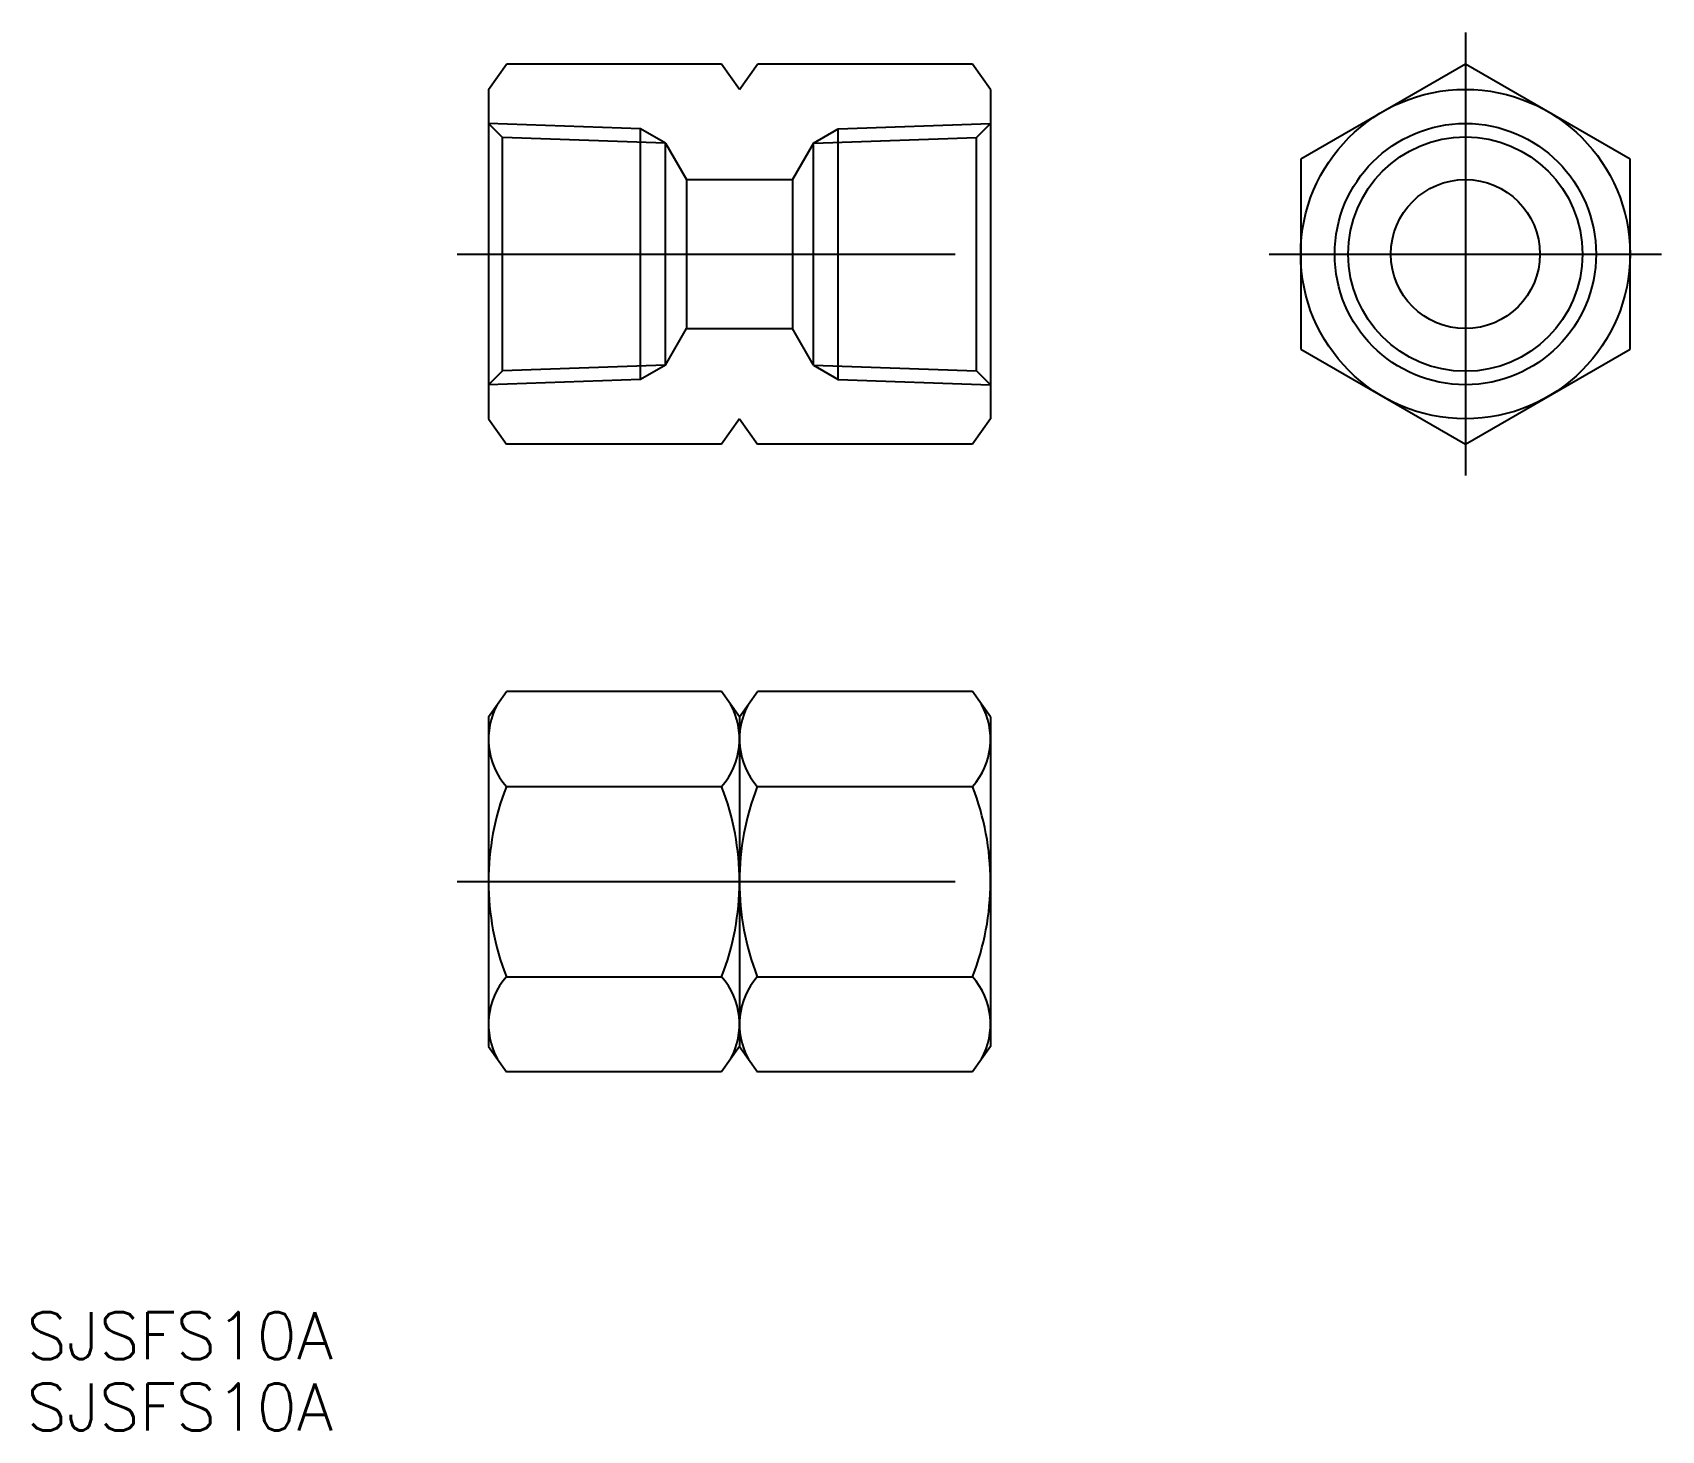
# Model space of a CAD drawing. Extents: x -91 to 12, y -75 to 14.
import ezdxf

# ---------------------------------------------------------------- set-up
doc = ezdxf.new("R2010")
doc.units = 0
doc.linetypes.add('CENTER', pattern=[50.8, 31.75, -6.35, 6.35, -6.35])
doc.layers.get('0').update_dxf_attribs({"linetype": 'CONTINUOUS'})
doc.layers.add('CENTER', color=1, linetype='CENTER')
doc.styles.get("Standard").update_dxf_attribs({"font": 'txt.shx', "height": 3, "bigfont": 'bigfont.shx'})

msp = doc.modelspace()

# ---------------------------------------------------------------- linework, layer by layer
at = {"color": 7, "linetype": 'CONTINUOUS'}
for p, q in [((-62.28, 10.5), (-61.14, 12.12)), ((-47.42, 12.12), (-61.14, 12.12)), ((-46.28, 10.5), (-47.42, 12.12)), ((-46.28, 10.5), (-45.14, 12.12)), ((-31.42, 12.12), (-45.14, 12.12)), ((-30.28, 10.5), (-31.42, 12.12)), ((0, 12.12), (-10.5, 6.06)), ((10.5, 6.06), (0, 12.12)), ((-62.28, 10.5), (-62.28, -10.5)), ((-30.28, 10.5), (-30.28, -10.5)), ((-62.28, 8.33), (-61.39, 7.44)), ((-30.28, 8.33), (-31.17, 7.44)), ((-61.39, -7.44), (-61.39, 7.44)), ((-51, 7.08), (-61.39, 7.44)), ((-52.58, -7.99), (-52.58, 7.99)), ((-41.56, 7.08), (-31.17, 7.44)), ((-39.98, -7.99), (-39.98, 7.99)), ((-31.17, -7.44), (-31.17, 7.44)), ((-51, -7.08), (-51, 7.08)), ((-51, 7.08), (-49.66, 4.75)), ((-41.56, 7.08), (-42.9, 4.75)), ((-41.56, -7.08), (-41.56, 7.08)), ((-10.5, 6.06), (-10.5, -6.06)), ((10.5, -6.06), (10.5, 6.06)), ((-49.66, 4.75), (-42.9, 4.75)), ((-49.66, 4.75), (-49.66, -4.75)), ((-42.9, 4.75), (-42.9, -4.75)), ((-51, -7.08), (-49.66, -4.75)), ((-49.66, -4.75), (-42.9, -4.75)), ((-41.56, -7.08), (-42.9, -4.75)), ((-10.5, -6.06), (0, -12.12)), ((0, -12.12), (10.5, -6.06)), ((-51, -7.08), (-61.39, -7.44)), ((-41.56, -7.08), (-31.17, -7.44)), ((-62.28, -8.33), (-61.39, -7.44)), ((-30.28, -8.33), (-31.17, -7.44)), ((-62.28, -10.5), (-61.14, -12.12)), ((-46.28, -10.5), (-47.42, -12.12)), ((-46.28, -10.5), (-45.14, -12.12)), ((-30.28, -10.5), (-31.42, -12.12)), ((-47.42, -12.12), (-61.14, -12.12)), ((-31.42, -12.12), (-45.14, -12.12)), ((-62.28, -29.51), (-61.14, -27.89)), ((-47.42, -27.89), (-61.14, -27.89)), ((-46.28, -29.51), (-47.42, -27.89)), ((-46.28, -29.51), (-45.14, -27.89)), ((-31.42, -27.89), (-45.14, -27.89)), ((-30.28, -29.51), (-31.42, -27.89)), ((-62.28, -29.51), (-62.28, -50.51)), ((-46.28, -29.51), (-46.28, -50.51)), ((-30.28, -29.51), (-30.28, -50.51)), ((-61.14, -33.95), (-47.42, -33.95)), ((-45.14, -33.95), (-31.42, -33.95)), ((-61.14, -46.07), (-47.42, -46.07)), ((-45.14, -46.07), (-31.42, -46.07)), ((-62.28, -50.51), (-61.14, -52.13)), ((-46.28, -50.51), (-47.42, -52.13)), ((-46.28, -50.51), (-45.14, -52.13)), ((-30.28, -50.51), (-31.42, -52.13)), ((-47.42, -52.13), (-61.14, -52.13)), ((-31.42, -52.13), (-45.14, -52.13))]:
    msp.add_line(p, q, dxfattribs=at)
at = {"color": 3, "linetype": 'CONTINUOUS'}
for p, q in [((-52.58, 7.99), (-62.28, 8.33)), ((-39.98, 7.99), (-30.28, 8.33)), ((-51, 7.08), (-52.58, 7.99)), ((-41.56, 7.08), (-39.98, 7.99)), ((-51, -7.08), (-52.58, -7.99)), ((-41.56, -7.08), (-39.98, -7.99)), ((-52.58, -7.99), (-62.28, -8.33)), ((-39.98, -7.99), (-30.28, -8.33))]:
    msp.add_line(p, q, dxfattribs=at)
at = {"color": 7, "linetype": 'CONTINUOUS'}
for radius in [10.5, 7.47, 4.75]:
    msp.add_circle((0, 0), radius, dxfattribs=at)
at = {"color": 3, "linetype": 'CONTINUOUS'}
msp.add_circle((0, 0), 8.33, dxfattribs=at)
at = {"color": 7, "linetype": 'CONTINUOUS'}
for centre, radius, start, end in [((-57.67, -30.92), 4.61, 151.1362, 221.1362), ((-50.89, -30.92), 4.61, 318.8638, 28.8638), ((-41.67, -30.92), 4.61, 151.1362, 221.1362), ((-34.89, -30.92), 4.61, 318.8638, 28.8638), ((-45.56, -40.01), 16.72, 158.7474, 201.2526), ((-63, -40.01), 16.72, 338.7474, 21.2526), ((-29.56, -40.01), 16.72, 158.7474, 201.2526), ((-47, -40.01), 16.72, 338.7474, 21.2526), ((-57.67, -49.1), 4.61, 138.8638, 208.8638), ((-50.89, -49.1), 4.61, 331.1362, 41.1362), ((-41.67, -49.1), 4.61, 138.8638, 208.8638), ((-34.89, -49.1), 4.61, 331.1362, 41.1362)]:
    msp.add_arc(centre, radius, start, end, dxfattribs=at)
at = {"layer": 'CENTER', "color": 1, "linetype": 'CENTER'}
for p, q in [((0, 14.12), (0, -14.12)), ((-64.28, 0), (-28.28, 0)), ((-12.5, 0), (12.5, 0)), ((-64.28, -40.01), (-28.28, -40.01))]:
    msp.add_line(p, q, dxfattribs=at)

# ---------------------------------------------------------------- texts
at = {"color": 7, "linetype": 'CONTINUOUS'}
for p in [(-91.73, -70.45), (-91.73, -75)]:
    msp.add_text('SJSFS10A', height=3, dxfattribs=at).set_placement(p)

doc.saveas('drawing.dxf')
